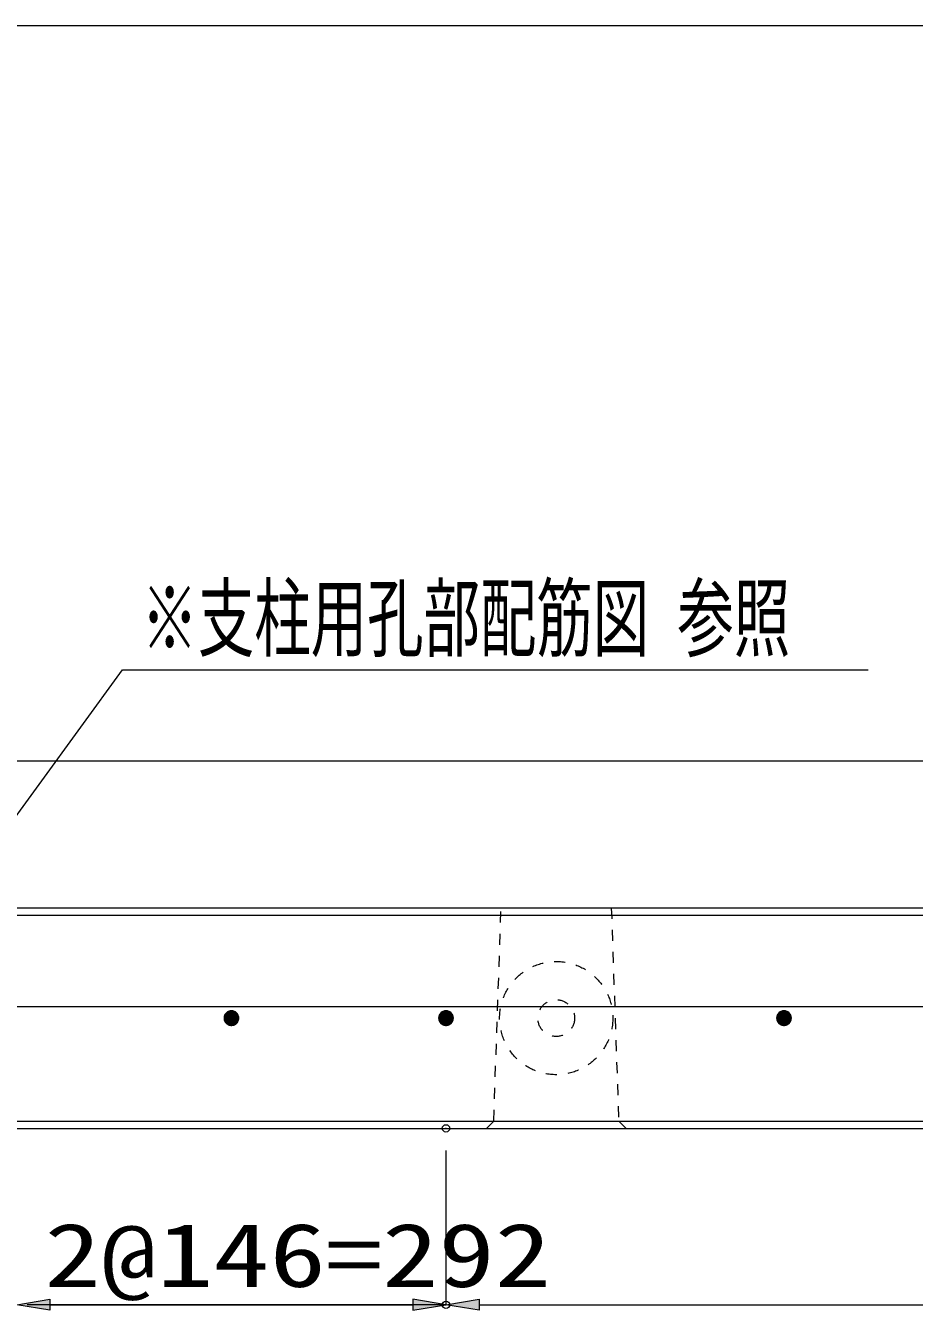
# Model space of a CAD drawing. Units: millimetres, scale not verified. Extents: x 0 to 6300, y 0 to 4455.
# Drawn here: x 1008 to 1613, y 2698 to 3572 of the extents above; entities that cross this region are included whole.
import ezdxf
from ezdxf.enums import TextEntityAlignment as Align

# ---------------------------------------------------------------- set-up
doc = ezdxf.new("R2010")
doc.units = ezdxf.units.MM
doc.header["$LTSCALE"] = 10
doc.header["$PDMODE"] = 32
doc.header["$PDSIZE"] = 5
doc.linetypes.add('USER1', pattern=[1.5, 0.75, -0.75])
doc.linetypes.add('USER3', pattern=[0.75, 0.5, -0.25])
for name, color, linetype, lineweight in [('Defpoints_3', 7, 'Continuous', 13), ('S-1', 2, 'USER1', 13), ('S-2', 3, 'Continuous', 13), ('S-4', 4, 'USER3', 13), ('S-5', 5, 'USER1', 13), ('S-Dim', 1, 'Continuous', 13)]:
    doc.layers.add(name, color=color, linetype=linetype, lineweight=lineweight)
doc.styles.add('ＭＳ ゴシック', font='')
doc.styles.get('ＭＳ ゴシック').set_extended_font_data('MS Gothic')

msp = doc.modelspace()

# ---------------------------------------------------------------- hatches: boundary and pattern name
at = {"layer": 'S-2'}
for points in [[(1153.43, 2896.5), (1153.4, 2897.13), (1153.28, 2897.74), (1153.08, 2898.34), (1152.82, 2898.91), (1152.48, 2899.44), (1152.08, 2899.92), (1151.62, 2900.35), (1151.11, 2900.72), (1150.56, 2901.02), (1149.98, 2901.25), (1149.37, 2901.41), (1148.75, 2901.49), (1148.12, 2901.49), (1147.5, 2901.41), (1146.89, 2901.25), (1146.31, 2901.02), (1145.76, 2900.72), (1145.25, 2900.35), (1144.79, 2899.92), (1144.39, 2899.44), (1144.05, 2898.91), (1143.79, 2898.34), (1143.59, 2897.74), (1143.47, 2897.13), (1143.43, 2896.5), (1148.18, 2896.5), (1148.19, 2896.53), (1148.19, 2896.56), (1148.2, 2896.59), (1148.22, 2896.62), (1148.23, 2896.65), (1148.25, 2896.67), (1148.28, 2896.69), (1148.3, 2896.71), (1148.33, 2896.73), (1148.36, 2896.74), (1148.39, 2896.74), (1148.42, 2896.75), (1148.45, 2896.75), (1148.48, 2896.74), (1148.51, 2896.74), (1148.54, 2896.73), (1148.57, 2896.71), (1148.59, 2896.69), (1148.62, 2896.67), (1148.64, 2896.65), (1148.65, 2896.62), (1148.67, 2896.59), (1148.68, 2896.56), (1148.68, 2896.53), (1148.68, 2896.5)], [(1299.43, 2896.5), (1299.4, 2897.13), (1299.28, 2897.74), (1299.08, 2898.34), (1298.82, 2898.91), (1298.48, 2899.44), (1298.08, 2899.92), (1297.62, 2900.35), (1297.11, 2900.72), (1296.56, 2901.02), (1295.98, 2901.25), (1295.37, 2901.41), (1294.75, 2901.49), (1294.12, 2901.49), (1293.5, 2901.41), (1292.89, 2901.25), (1292.31, 2901.02), (1291.76, 2900.72), (1291.25, 2900.35), (1290.79, 2899.92), (1290.39, 2899.44), (1290.05, 2898.91), (1289.79, 2898.34), (1289.59, 2897.74), (1289.47, 2897.13), (1289.43, 2896.5), (1294.18, 2896.5), (1294.19, 2896.53), (1294.19, 2896.56), (1294.2, 2896.59), (1294.22, 2896.62), (1294.23, 2896.65), (1294.25, 2896.67), (1294.28, 2896.69), (1294.3, 2896.71), (1294.33, 2896.73), (1294.36, 2896.74), (1294.39, 2896.74), (1294.42, 2896.75), (1294.45, 2896.75), (1294.48, 2896.74), (1294.51, 2896.74), (1294.54, 2896.73), (1294.57, 2896.71), (1294.59, 2896.69), (1294.62, 2896.67), (1294.64, 2896.65), (1294.65, 2896.62), (1294.67, 2896.59), (1294.68, 2896.56), (1294.68, 2896.53), (1294.68, 2896.5)], [(1529.43, 2896.5), (1529.4, 2897.13), (1529.28, 2897.74), (1529.08, 2898.34), (1528.82, 2898.91), (1528.48, 2899.44), (1528.08, 2899.92), (1527.62, 2900.35), (1527.11, 2900.72), (1526.56, 2901.02), (1525.98, 2901.25), (1525.37, 2901.41), (1524.75, 2901.49), (1524.12, 2901.49), (1523.5, 2901.41), (1522.89, 2901.25), (1522.31, 2901.02), (1521.76, 2900.72), (1521.25, 2900.35), (1520.79, 2899.92), (1520.39, 2899.44), (1520.05, 2898.91), (1519.79, 2898.34), (1519.59, 2897.74), (1519.47, 2897.13), (1519.43, 2896.5), (1524.18, 2896.5), (1524.19, 2896.53), (1524.19, 2896.56), (1524.2, 2896.59), (1524.22, 2896.62), (1524.23, 2896.65), (1524.25, 2896.67), (1524.28, 2896.69), (1524.3, 2896.71), (1524.33, 2896.73), (1524.36, 2896.74), (1524.39, 2896.74), (1524.42, 2896.75), (1524.45, 2896.75), (1524.48, 2896.74), (1524.51, 2896.74), (1524.54, 2896.73), (1524.57, 2896.71), (1524.59, 2896.69), (1524.62, 2896.67), (1524.64, 2896.65), (1524.65, 2896.62), (1524.67, 2896.59), (1524.68, 2896.56), (1524.68, 2896.53), (1524.68, 2896.5)], [(1143.43, 2896.5), (1143.47, 2895.87), (1143.59, 2895.26), (1143.79, 2894.66), (1144.05, 2894.09), (1144.39, 2893.56), (1144.79, 2893.08), (1145.25, 2892.65), (1145.76, 2892.28), (1146.31, 2891.98), (1146.89, 2891.74), (1147.5, 2891.59), (1148.12, 2891.51), (1148.75, 2891.51), (1149.37, 2891.59), (1149.98, 2891.74), (1150.56, 2891.98), (1151.11, 2892.28), (1151.62, 2892.65), (1152.08, 2893.08), (1152.48, 2893.56), (1152.82, 2894.09), (1153.08, 2894.66), (1153.28, 2895.26), (1153.4, 2895.87), (1153.43, 2896.5), (1148.68, 2896.5), (1148.68, 2896.47), (1148.68, 2896.44), (1148.67, 2896.41), (1148.65, 2896.38), (1148.64, 2896.35), (1148.62, 2896.33), (1148.59, 2896.31), (1148.57, 2896.29), (1148.54, 2896.27), (1148.51, 2896.26), (1148.48, 2896.25), (1148.45, 2896.25), (1148.42, 2896.25), (1148.39, 2896.25), (1148.36, 2896.26), (1148.33, 2896.27), (1148.3, 2896.29), (1148.28, 2896.31), (1148.25, 2896.33), (1148.23, 2896.35), (1148.22, 2896.38), (1148.2, 2896.41), (1148.19, 2896.44), (1148.19, 2896.47), (1148.18, 2896.5)], [(1289.43, 2896.5), (1289.47, 2895.87), (1289.59, 2895.26), (1289.79, 2894.66), (1290.05, 2894.09), (1290.39, 2893.56), (1290.79, 2893.08), (1291.25, 2892.65), (1291.76, 2892.28), (1292.31, 2891.98), (1292.89, 2891.74), (1293.5, 2891.59), (1294.12, 2891.51), (1294.75, 2891.51), (1295.37, 2891.59), (1295.98, 2891.74), (1296.56, 2891.98), (1297.11, 2892.28), (1297.62, 2892.65), (1298.08, 2893.08), (1298.48, 2893.56), (1298.82, 2894.09), (1299.08, 2894.66), (1299.28, 2895.26), (1299.4, 2895.87), (1299.43, 2896.5), (1294.68, 2896.5), (1294.68, 2896.47), (1294.68, 2896.44), (1294.67, 2896.41), (1294.65, 2896.38), (1294.64, 2896.35), (1294.62, 2896.33), (1294.59, 2896.31), (1294.57, 2896.29), (1294.54, 2896.27), (1294.51, 2896.26), (1294.48, 2896.25), (1294.45, 2896.25), (1294.42, 2896.25), (1294.39, 2896.25), (1294.36, 2896.26), (1294.33, 2896.27), (1294.3, 2896.29), (1294.28, 2896.31), (1294.25, 2896.33), (1294.23, 2896.35), (1294.22, 2896.38), (1294.2, 2896.41), (1294.19, 2896.44), (1294.19, 2896.47), (1294.18, 2896.5)], [(1519.43, 2896.5), (1519.47, 2895.87), (1519.59, 2895.26), (1519.79, 2894.66), (1520.05, 2894.09), (1520.39, 2893.56), (1520.79, 2893.08), (1521.25, 2892.65), (1521.76, 2892.28), (1522.31, 2891.98), (1522.89, 2891.74), (1523.5, 2891.59), (1524.12, 2891.51), (1524.75, 2891.51), (1525.37, 2891.59), (1525.98, 2891.74), (1526.56, 2891.98), (1527.11, 2892.28), (1527.62, 2892.65), (1528.08, 2893.08), (1528.48, 2893.56), (1528.82, 2894.09), (1529.08, 2894.66), (1529.28, 2895.26), (1529.4, 2895.87), (1529.43, 2896.5), (1524.68, 2896.5), (1524.68, 2896.47), (1524.68, 2896.44), (1524.67, 2896.41), (1524.65, 2896.38), (1524.64, 2896.35), (1524.62, 2896.33), (1524.59, 2896.31), (1524.57, 2896.29), (1524.54, 2896.27), (1524.51, 2896.26), (1524.48, 2896.25), (1524.45, 2896.25), (1524.42, 2896.25), (1524.39, 2896.25), (1524.36, 2896.26), (1524.33, 2896.27), (1524.3, 2896.29), (1524.28, 2896.31), (1524.25, 2896.33), (1524.23, 2896.35), (1524.22, 2896.38), (1524.2, 2896.41), (1524.19, 2896.44), (1524.19, 2896.47), (1524.18, 2896.5)]]:
    msp.add_hatch(color=256, dxfattribs=at).paths.add_polyline_path(points)
at = {"layer": 'S-Dim'}
for points in [[(1024.93, 2705.25), (1024.93, 2697.75), (1002.43, 2701.5)], [(1271.93, 2705.25), (1271.93, 2697.75), (1294.43, 2701.5)], [(1316.93, 2705.25), (1316.93, 2697.75), (1294.43, 2701.5)]]:
    msp.add_hatch(color=256, dxfattribs=at).paths.add_polyline_path(points)

# ---------------------------------------------------------------- linework, layer by layer
at = {"layer": 'Defpoints_3'}
for p in [(1294.43, 2821.5), (1294.43, 2821.5), (1294.43, 2701.5)]:
    msp.add_point(p, dxfattribs=at)
at = {"layer": 'S-1', "linetype": 'Continuous'}
for p, q in [((2868.43, 3571.5), (870.43, 3571.5)), ((870.43, 3071.5), (1869.43, 3071.5)), ((875.43, 2971.5), (1869.43, 2971.5)), ((870.43, 2966.5), (1869.43, 2966.5)), ((870.43, 2826.5), (1869.43, 2826.5)), ((875.43, 2821.5), (2863.43, 2821.5))]:
    msp.add_line(p, q, dxfattribs=at)
at = {"layer": 'S-1'}
msp.add_circle((1369.43, 2896.5), 38.5, dxfattribs=at)
at = {"layer": 'S-2'}
msp.add_line((999.43, 2904.5), (2843.43, 2904.5), dxfattribs=at)
for points in [[(1153.43, 2896.5), (1153.4, 2897.13), (1153.28, 2897.74), (1153.08, 2898.34), (1152.82, 2898.91), (1152.48, 2899.44), (1152.08, 2899.92), (1151.62, 2900.35), (1151.11, 2900.72), (1150.56, 2901.02), (1149.98, 2901.25), (1149.37, 2901.41), (1148.75, 2901.49), (1148.12, 2901.49), (1147.5, 2901.41), (1146.89, 2901.25), (1146.31, 2901.02), (1145.76, 2900.72), (1145.25, 2900.35), (1144.79, 2899.92), (1144.39, 2899.44), (1144.05, 2898.91), (1143.79, 2898.34), (1143.59, 2897.74), (1143.47, 2897.13), (1143.43, 2896.5), (1148.18, 2896.5), (1148.19, 2896.53), (1148.19, 2896.56), (1148.2, 2896.59), (1148.22, 2896.62), (1148.23, 2896.65), (1148.25, 2896.67), (1148.28, 2896.69), (1148.3, 2896.71), (1148.33, 2896.73), (1148.36, 2896.74), (1148.39, 2896.74), (1148.42, 2896.75), (1148.45, 2896.75), (1148.48, 2896.74), (1148.51, 2896.74), (1148.54, 2896.73), (1148.57, 2896.71), (1148.59, 2896.69), (1148.62, 2896.67), (1148.64, 2896.65), (1148.65, 2896.62), (1148.67, 2896.59), (1148.68, 2896.56), (1148.68, 2896.53), (1148.68, 2896.5)], [(1299.43, 2896.5), (1299.4, 2897.13), (1299.28, 2897.74), (1299.08, 2898.34), (1298.82, 2898.91), (1298.48, 2899.44), (1298.08, 2899.92), (1297.62, 2900.35), (1297.11, 2900.72), (1296.56, 2901.02), (1295.98, 2901.25), (1295.37, 2901.41), (1294.75, 2901.49), (1294.12, 2901.49), (1293.5, 2901.41), (1292.89, 2901.25), (1292.31, 2901.02), (1291.76, 2900.72), (1291.25, 2900.35), (1290.79, 2899.92), (1290.39, 2899.44), (1290.05, 2898.91), (1289.79, 2898.34), (1289.59, 2897.74), (1289.47, 2897.13), (1289.43, 2896.5), (1294.18, 2896.5), (1294.19, 2896.53), (1294.19, 2896.56), (1294.2, 2896.59), (1294.22, 2896.62), (1294.23, 2896.65), (1294.25, 2896.67), (1294.28, 2896.69), (1294.3, 2896.71), (1294.33, 2896.73), (1294.36, 2896.74), (1294.39, 2896.74), (1294.42, 2896.75), (1294.45, 2896.75), (1294.48, 2896.74), (1294.51, 2896.74), (1294.54, 2896.73), (1294.57, 2896.71), (1294.59, 2896.69), (1294.62, 2896.67), (1294.64, 2896.65), (1294.65, 2896.62), (1294.67, 2896.59), (1294.68, 2896.56), (1294.68, 2896.53), (1294.68, 2896.5)], [(1529.43, 2896.5), (1529.4, 2897.13), (1529.28, 2897.74), (1529.08, 2898.34), (1528.82, 2898.91), (1528.48, 2899.44), (1528.08, 2899.92), (1527.62, 2900.35), (1527.11, 2900.72), (1526.56, 2901.02), (1525.98, 2901.25), (1525.37, 2901.41), (1524.75, 2901.49), (1524.12, 2901.49), (1523.5, 2901.41), (1522.89, 2901.25), (1522.31, 2901.02), (1521.76, 2900.72), (1521.25, 2900.35), (1520.79, 2899.92), (1520.39, 2899.44), (1520.05, 2898.91), (1519.79, 2898.34), (1519.59, 2897.74), (1519.47, 2897.13), (1519.43, 2896.5), (1524.18, 2896.5), (1524.19, 2896.53), (1524.19, 2896.56), (1524.2, 2896.59), (1524.22, 2896.62), (1524.23, 2896.65), (1524.25, 2896.67), (1524.28, 2896.69), (1524.3, 2896.71), (1524.33, 2896.73), (1524.36, 2896.74), (1524.39, 2896.74), (1524.42, 2896.75), (1524.45, 2896.75), (1524.48, 2896.74), (1524.51, 2896.74), (1524.54, 2896.73), (1524.57, 2896.71), (1524.59, 2896.69), (1524.62, 2896.67), (1524.64, 2896.65), (1524.65, 2896.62), (1524.67, 2896.59), (1524.68, 2896.56), (1524.68, 2896.53), (1524.68, 2896.5)], [(1143.43, 2896.5), (1143.47, 2895.87), (1143.59, 2895.26), (1143.79, 2894.66), (1144.05, 2894.09), (1144.39, 2893.56), (1144.79, 2893.08), (1145.25, 2892.65), (1145.76, 2892.28), (1146.31, 2891.98), (1146.89, 2891.74), (1147.5, 2891.59), (1148.12, 2891.51), (1148.75, 2891.51), (1149.37, 2891.59), (1149.98, 2891.74), (1150.56, 2891.98), (1151.11, 2892.28), (1151.62, 2892.65), (1152.08, 2893.08), (1152.48, 2893.56), (1152.82, 2894.09), (1153.08, 2894.66), (1153.28, 2895.26), (1153.4, 2895.87), (1153.43, 2896.5), (1148.68, 2896.5), (1148.68, 2896.47), (1148.68, 2896.44), (1148.67, 2896.41), (1148.65, 2896.38), (1148.64, 2896.35), (1148.62, 2896.33), (1148.59, 2896.31), (1148.57, 2896.29), (1148.54, 2896.27), (1148.51, 2896.26), (1148.48, 2896.25), (1148.45, 2896.25), (1148.42, 2896.25), (1148.39, 2896.25), (1148.36, 2896.26), (1148.33, 2896.27), (1148.3, 2896.29), (1148.28, 2896.31), (1148.25, 2896.33), (1148.23, 2896.35), (1148.22, 2896.38), (1148.2, 2896.41), (1148.19, 2896.44), (1148.19, 2896.47), (1148.18, 2896.5)], [(1289.43, 2896.5), (1289.47, 2895.87), (1289.59, 2895.26), (1289.79, 2894.66), (1290.05, 2894.09), (1290.39, 2893.56), (1290.79, 2893.08), (1291.25, 2892.65), (1291.76, 2892.28), (1292.31, 2891.98), (1292.89, 2891.74), (1293.5, 2891.59), (1294.12, 2891.51), (1294.75, 2891.51), (1295.37, 2891.59), (1295.98, 2891.74), (1296.56, 2891.98), (1297.11, 2892.28), (1297.62, 2892.65), (1298.08, 2893.08), (1298.48, 2893.56), (1298.82, 2894.09), (1299.08, 2894.66), (1299.28, 2895.26), (1299.4, 2895.87), (1299.43, 2896.5), (1294.68, 2896.5), (1294.68, 2896.47), (1294.68, 2896.44), (1294.67, 2896.41), (1294.65, 2896.38), (1294.64, 2896.35), (1294.62, 2896.33), (1294.59, 2896.31), (1294.57, 2896.29), (1294.54, 2896.27), (1294.51, 2896.26), (1294.48, 2896.25), (1294.45, 2896.25), (1294.42, 2896.25), (1294.39, 2896.25), (1294.36, 2896.26), (1294.33, 2896.27), (1294.3, 2896.29), (1294.28, 2896.31), (1294.25, 2896.33), (1294.23, 2896.35), (1294.22, 2896.38), (1294.2, 2896.41), (1294.19, 2896.44), (1294.19, 2896.47), (1294.18, 2896.5)], [(1519.43, 2896.5), (1519.47, 2895.87), (1519.59, 2895.26), (1519.79, 2894.66), (1520.05, 2894.09), (1520.39, 2893.56), (1520.79, 2893.08), (1521.25, 2892.65), (1521.76, 2892.28), (1522.31, 2891.98), (1522.89, 2891.74), (1523.5, 2891.59), (1524.12, 2891.51), (1524.75, 2891.51), (1525.37, 2891.59), (1525.98, 2891.74), (1526.56, 2891.98), (1527.11, 2892.28), (1527.62, 2892.65), (1528.08, 2893.08), (1528.48, 2893.56), (1528.82, 2894.09), (1529.08, 2894.66), (1529.28, 2895.26), (1529.4, 2895.87), (1529.43, 2896.5), (1524.68, 2896.5), (1524.68, 2896.47), (1524.68, 2896.44), (1524.67, 2896.41), (1524.65, 2896.38), (1524.64, 2896.35), (1524.62, 2896.33), (1524.59, 2896.31), (1524.57, 2896.29), (1524.54, 2896.27), (1524.51, 2896.26), (1524.48, 2896.25), (1524.45, 2896.25), (1524.42, 2896.25), (1524.39, 2896.25), (1524.36, 2896.26), (1524.33, 2896.27), (1524.3, 2896.29), (1524.28, 2896.31), (1524.25, 2896.33), (1524.23, 2896.35), (1524.22, 2896.38), (1524.2, 2896.41), (1524.19, 2896.44), (1524.19, 2896.47), (1524.18, 2896.5)]]:
    msp.add_lwpolyline(points, close=True, dxfattribs=at)
at = {"layer": 'S-4', "linetype": 'USER1'}
msp.add_circle((1369.43, 2896.5), 12.5, dxfattribs=at)
at = {"layer": 'S-5'}
for p, q in [((1326.93, 2826.5), (1331.93, 2971.5)), ((1406.93, 2971.5), (1411.93, 2826.5)), ((1321.93, 2821.5), (1326.93, 2826.5)), ((1326.93, 2826.5), (1411.93, 2826.5)), ((1411.93, 2826.5), (1416.93, 2821.5))]:
    msp.add_line(p, q, dxfattribs=at)
at = {"layer": 'S-Dim'}
for p, q in [((958.69, 2974.68), (1074.31, 3133.31)), ((1074.31, 3133.31), (1079.71, 3133.31)), ((1079.71, 3133.31), (1581.61, 3133.31)), ((1294.43, 2806.5), (1294.43, 2701.5)), ((1294.43, 2806.5), (1294.43, 2701.5)), ((1294.43, 2701.5), (1009.43, 2701.5)), ((1024.93, 2701.5), (1271.93, 2701.5)), ((1316.93, 2701.5), (2421.93, 2701.5))]:
    msp.add_line(p, q, dxfattribs=at)
for points in [[(1024.93, 2705.25), (1024.93, 2697.75), (1002.43, 2701.5)], [(1271.93, 2705.25), (1271.93, 2697.75), (1294.43, 2701.5)], [(1316.93, 2705.25), (1316.93, 2697.75), (1294.43, 2701.5)]]:
    msp.add_lwpolyline(points, close=True, dxfattribs=at)

# ---------------------------------------------------------------- texts
at = {"layer": 'S-Dim', "style": 'ＭＳ ゴシック'}
for s, width, p in [('※支柱用孔部配筋図 参照', 0.65, (1087.21, 3133.98)), ('2@146=292', 1.3, (1021.23, 2700.67))]:
    msp.add_text(s, height=43.3, dxfattribs=dict(at, width=width)).set_placement(p, align=Align.BOTTOM_LEFT)

doc.saveas('drawing.dxf')
